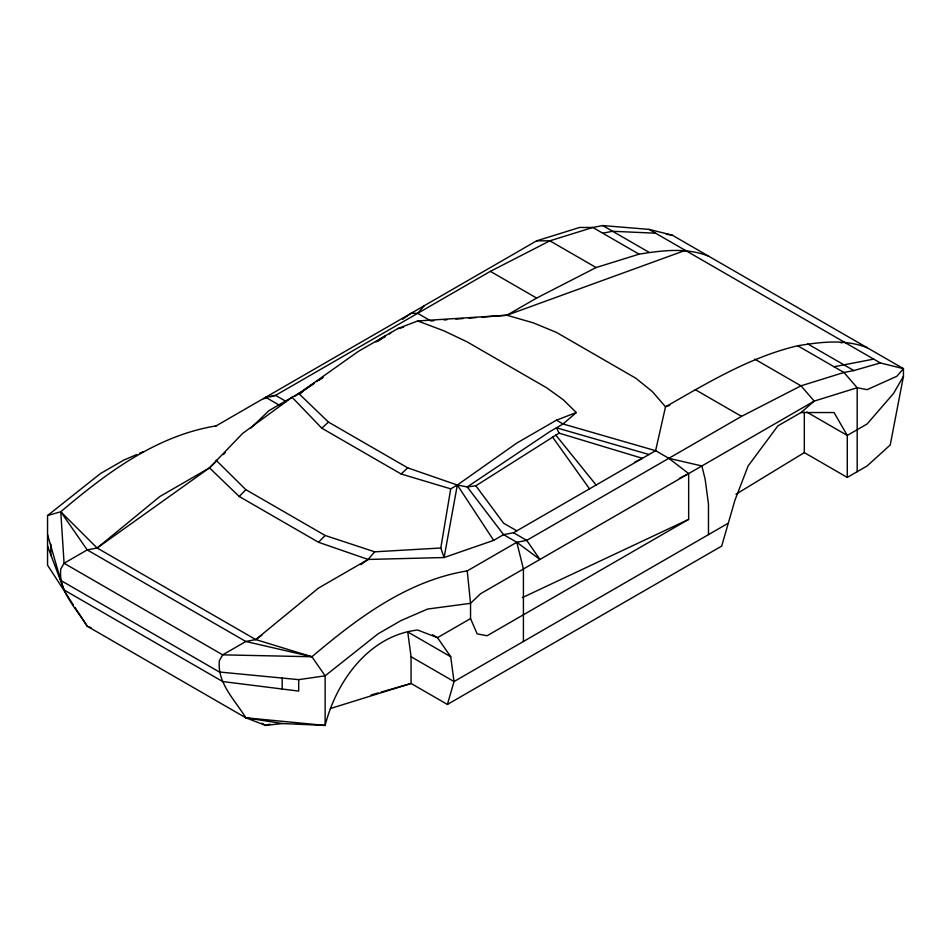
<?xml version="1.0" encoding="UTF-8"?>
<svg xmlns="http://www.w3.org/2000/svg" width="951" height="951" viewBox="0 0 951 951"><rect width="100%" height="100%" fill="white"/><g stroke="black" fill="none" stroke-linecap="round" stroke-linejoin="round"><path stroke-width="1.43" d="M867.098 347.674C844.94 338.913 820.594 342.051 797.699 345.76C749.935 357.053 707.746 382.777 665.522 406.814L655.608 450.691L513.504 532.738L503.59 534.64L493.676 540.37L444.105 557.536L440.8 548.002L450.715 488.85L457.324 485.034L516.809 443.059L556.466 420.164L576.294 412.532L563.075 399.586L546.552 387.735L467.238 341.944L444.105 330.9L417.667 320.962L397.839 328.594L358.182 351.49L295.202 396.151M270.286 396.888L275.564 395.366L490.371 271.356L549.856 240.829L592.818 227.467L602.732 225.565L648.998 229.381L672.131 235.099L903.45 368.655L903.45 376.287L890.231 444.973L867.098 465.966L847.27 477.414L804.308 452.605L804.308 412.08M381.125 692.102L411.058 683.46L447.41 704.453L454.019 681.558L450.715 656.749L437.496 637.669L432.443 634.757M903.45 376.287L893.536 393.464L867.098 423.991L847.27 435.439L806.84 412.092M47.55 534.64L60.769 580.431L219.396 672.012L298.697 679.644L325.135 675.828L378.011 633.853L401.144 620.504L427.581 609.056L470.543 603.326L480.457 593.793L814.222 401.096L857.184 387.735L867.098 389.648L896.841 376.287L903.45 368.655L880.317 362.937L853.879 370.569L843.965 372.471L801.004 385.833L741.518 416.36L526.723 540.37L516.809 542.272L467.238 570.897L470.543 603.326L470.543 618.59L437.496 637.669L417.667 630.038C369.273 635.411 336.381 681.023 325.135 725.435L282.174 723.533L265.65 725.435L245.834 717.803L87.207 626.222C76.496 608.557 58.225 591.367 60.769 568.983L64.074 563.265L87.207 549.904L97.121 548.002L209.482 467.868L242.529 433.525L292.088 397.268L321.83 428.212L401.144 474.002L450.715 488.85M402.618 319.263L411.058 313.331L417.667 313.331L424.277 305.699M360.845 564.621L368.096 559.45L374.706 551.818L440.8 548.002M73.453 605.038L47.55 565.167L47.55 515.561L60.769 511.745L97.121 548.002L159.911 496.481L209.482 467.868L239.224 496.481L245.834 489.67L325.135 535.461L374.706 551.818M239.224 496.481L318.526 542.272L325.135 535.461M209.482 467.868L215.853 461.734M223.283 454.578L225.411 452.533M250.898 428.009L268.955 410.63L302.002 391.55L314.341 383.289M321.83 428.212L328.44 422.078L407.753 467.868L457.324 485.034L467.238 486.948L475.857 485.795L559.069 433.121L642.389 458.323L634.555 462.245M401.144 474.002L407.753 467.868M300.385 393.655L303.5 390.873M389.494 333.944L391.23 332.41M576.294 412.532L563.075 423.98L549.856 431.611L467.238 486.948L503.59 534.64L516.809 542.272L539.942 559.45L526.723 540.37L513.504 532.738M447.41 704.453L721.69 546.088L734.909 500.297L748.128 465.954L777.87 425.893L801.004 412.544L814.222 401.096L801.004 385.833L754.737 359.121M282.174 723.533L245.834 717.803C235.111 700.138 216.84 682.949 219.396 660.565L222.7 654.847L245.834 641.485L255.748 639.583L318.526 588.063L368.096 559.45L444.105 557.536L457.324 485.034L493.676 540.37M47.55 515.561L100.426 473.586L123.559 460.236L136.778 454.507M467.238 570.897C407.099 580.704 357.267 618.364 311.916 656.749L222.7 654.847L64.074 563.265L60.769 511.745C106.12 473.36 155.94 435.701 216.091 425.893M302.002 391.55L314.032 383.205M97.121 548.002L255.748 639.583L261.787 635.268M319.274 379.984L322.971 377.511M375.99 342.003L384.62 336.226M316.505 381.577L322.686 377.523M378.308 340.969L382.017 338.532M735.967 494.258L804.308 452.605M215.508 426.226L536.637 240.829L579.599 227.467L592.818 227.467L639.084 254.179C661.967 250.47 686.313 247.331 708.471 256.092M383.122 337.902L385.321 336.63M482.05 317.111L506.895 315.233L536.637 298.067L596.122 267.54L639.084 254.179M556.466 420.164L563.075 423.98L655.608 450.691L668.826 458.323L688.655 473.586L688.655 519.377L487.067 635.767L477.152 633.853L470.543 618.59M728.3 523.193L454.019 681.558L411.058 656.749L407.753 631.951L450.715 656.749M679.394 478.341L688.655 473.586M522.277 597.644L688.655 519.377M139.417 453.365L143.387 451.654M417.667 320.962L506.895 315.233L685.35 250.363M669.694 405.292L665.522 406.814L652.303 391.55L635.779 378.201L556.466 332.41L533.333 322.865L506.895 315.233M841.183 342.954L843.965 341.944M330.33 708.554L411.058 683.46L411.058 656.749M263.677 398.802L267.635 397.661M269.929 724.198L265.65 725.435L261.822 723.224M371.14 694.991L378.272 692.922M397.839 328.594L403.593 327.263M602.732 233.197L612.646 231.283L655.608 233.197M281.71 404.365L278.869 404.912L265.65 397.28L275.564 395.366L286.382 401.607M834.051 366.753L873.707 359.121M433.811 320.737L430.886 320.962L417.667 313.331M444.046 319.964L446.97 319.75M455.731 319.084L463.042 318.537M468.891 318.098L476.201 317.551M536.637 240.829L549.856 240.829L596.122 267.54M801.004 412.544L834.051 412.544L847.27 435.439L847.27 477.414M245.834 717.803L325.135 725.435L325.135 675.828L311.916 656.749L255.748 639.583M47.55 546.088L64.074 589.977L222.7 681.558L298.697 691.092L298.697 679.644M666.247 234.255L672.131 235.099M668.826 458.323L701.862 465.954L705.167 479.316L708.471 504.113L708.471 534.64M311.916 656.749L245.834 641.485L87.207 549.904L60.769 511.745M648.998 454.507L556.466 427.795L559.069 433.121M318.526 542.272L368.096 559.45M91.165 627.755L87.207 626.222L75.07 607.534M648.998 229.381L880.317 362.937M602.732 225.565L648.998 252.277M807.613 343.858L853.879 370.569M797.699 345.76L843.965 372.471L857.184 387.735L857.184 471.684M490.371 271.356L536.637 298.067M695.252 389.648L741.518 416.36M516.809 530.824L503.59 523.193L475.857 485.795M298.697 393.452L328.44 422.078M216.091 460.236L245.834 489.67M555.764 435.023L596.122 485.034M552.46 436.937L589.513 488.85M516.809 542.272L523.419 568.983L523.419 641.485M282.174 677.742L282.174 689.19M50.855 544.186L50.855 555.634"/></g></svg>
